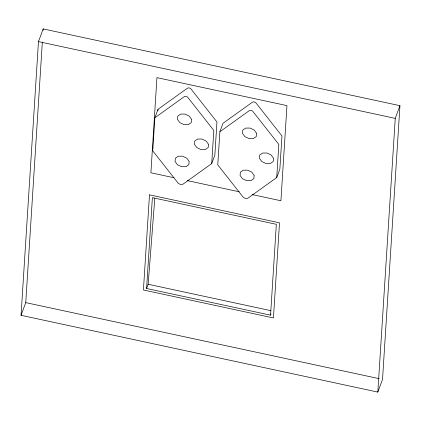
<?xml version="1.0" encoding="UTF-8"?>
<svg xmlns="http://www.w3.org/2000/svg" width="421" height="421" viewBox="0 0 421 421"><rect width="100%" height="100%" fill="white"/><g stroke="black" fill="none" stroke-linecap="round" stroke-linejoin="round"><path stroke-width="0.63" d="M21.05 315.318L38.474 41.611L43.174 28.912L399.95 105.682L382.526 379.389L377.826 392.088L21.05 315.318L25.749 302.62L42.337 42.042M43.089 30.228L43.174 28.912M154.87 117.769L152.76 150.881L177.862 182.793A3.505 2.426 20.3 0 0 183.288 183.961L211.721 163.569L214.852 155.102L216.957 121.99L191.008 88.999A2.337 1.616 20.3 0 0 187.392 88.221L158.001 109.307L154.87 117.769L184.261 96.688A2.337 1.616 20.3 0 1 187.877 97.467L213.826 130.457L211.721 163.569M146.592 288.496L152.376 197.644L276.339 224.314L270.556 315.166L146.592 288.496L148.155 284.264L154.796 198.359M157.917 110.607L158.001 109.307M219.873 131.757L217.768 164.869L242.864 196.781A3.505 2.426 20.3 0 0 248.295 197.949L276.723 177.557L279.854 169.089L281.965 135.978L256.015 102.987A2.337 1.616 20.3 0 0 252.395 102.208L223.004 123.295L219.873 131.757L249.264 110.676A2.337 1.616 20.3 0 1 252.884 111.454L278.834 144.445L276.723 177.557M377.826 392.088L395.251 118.38L399.95 105.682M191.555 119.296L191.26 122.548L188.392 124.579L184.04 124.611L179.867 122.627L177.473 119.39L177.767 116.133L180.635 114.102L184.987 114.075L189.155 116.054L191.418 119.111M189.15 161.396L188.855 164.653L185.987 166.684L181.635 166.711L177.467 164.732L175.068 161.496L175.362 158.238L178.23 156.207L182.582 156.175L186.756 158.159L189.013 161.217M208.495 144.25L208.2 147.503L205.332 149.534L200.98 149.566L196.807 147.582L194.413 144.345L194.707 141.088L197.575 139.062L201.927 139.03L206.095 141.014L208.358 144.066M256.557 133.278L256.268 136.536L253.395 138.567L249.048 138.598L244.875 136.615L242.48 133.378L242.77 130.121L245.643 128.089L249.995 128.063L254.163 130.042L256.426 133.099M254.158 175.383L253.863 178.641L250.995 180.667L246.643 180.698L242.47 178.72L240.075 175.478L240.37 172.226L243.238 170.195L247.59 170.163L251.758 172.147L254.021 175.204M273.497 158.238L273.208 161.49L270.335 163.522L265.983 163.553L261.815 161.569L259.42 158.333L259.71 155.075L262.583 153.044L266.93 153.018L271.103 154.996L273.366 158.054M270.556 315.166L271.003 313.961M38.474 41.611L395.251 118.38M173.952 177.741L150.892 172.778L156.949 77.643L286.964 105.618L280.907 200.754L252.084 194.549M187.398 180.635L239.275 191.797M148.155 284.264L270.84 310.661M25.749 302.62L379.31 378.695M149.487 194.849L143.429 289.985L273.445 317.96L279.502 222.825L149.487 194.849"/></g></svg>
